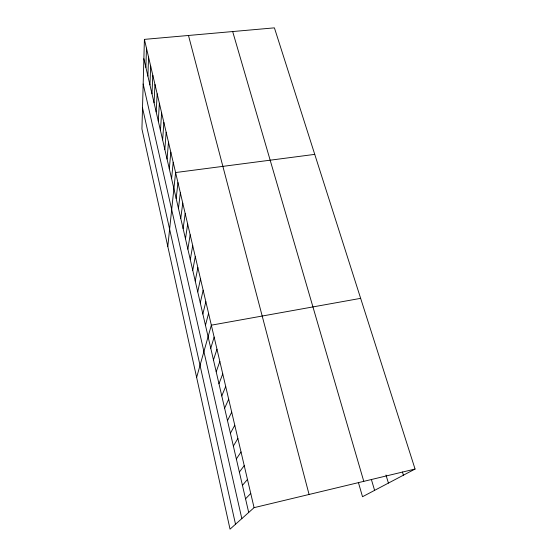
<?xml version="1.0" encoding="UTF-8"?>
<svg xmlns="http://www.w3.org/2000/svg" width="557" height="557" viewBox="0 0 557 557"><rect width="100%" height="100%" fill="white"/><g stroke="black" fill="none" stroke-linecap="round" stroke-linejoin="round"><path stroke-width="0.84" d="M144.409 39.38L141.931 128.952L230.034 529.15L254.076 507.657L415.069 469.05L274.413 27.85L144.409 39.38L254.076 507.657M145.871 67.341L146.477 48.201M147.883 76.065L148.566 57.12M149.924 84.887L150.675 66.144M151.984 93.806L152.813 75.265M154.066 102.815L154.978 84.49M156.169 111.929L157.165 93.827M158.299 121.148L159.372 103.268M160.451 130.47L161.607 112.82M162.63 139.891L163.876 122.484M164.83 149.422L166.16 132.26M167.058 159.065L168.479 142.153M169.314 168.813L170.825 152.165M171.591 178.679L173.199 162.296M167.796 246.438L175.594 172.545L314.747 154.373M176.158 198.452L177.955 182.612M178.449 208.36L180.343 192.799M180.76 218.379L182.752 203.11M183.107 228.516L185.196 213.547M185.474 238.772L187.674 224.102M187.869 249.146L190.174 234.789M190.292 259.639L192.708 245.602M192.75 270.256L195.27 256.554M195.228 281L197.867 267.639M197.742 291.875L200.492 278.862M200.283 302.883L203.152 290.218M202.859 314.016L205.846 301.727M205.463 325.288L208.576 313.375M196.635 377.43L211.34 325.177L360.644 298.35M210.769 348.25L214.139 337.124M213.47 359.94L216.972 349.225M216.2 371.784L219.848 361.486M218.971 383.766L222.751 373.907M221.777 395.909L225.703 386.488M224.617 408.197L228.683 399.244M227.493 420.653L231.712 412.159M230.403 433.262L234.775 425.256M233.355 446.032L237.888 438.526M236.342 458.975L241.035 451.978M239.371 472.078L244.231 465.61M242.441 485.363L247.468 479.431M245.553 498.821L250.747 493.446M415.069 469.05L362.516 496.726L358.381 482.411M402.419 472.002L403.407 475.191M385.973 475.017L388.424 483.086M371.442 479.688L374.596 490.362M232.673 31.554L363.784 481.352M188.482 35.467L309.079 494.47M143.873 58.715L248.701 512.461M143.177 84.016L241.829 518.609M142.515 107.8L235.52 524.248"/></g></svg>
